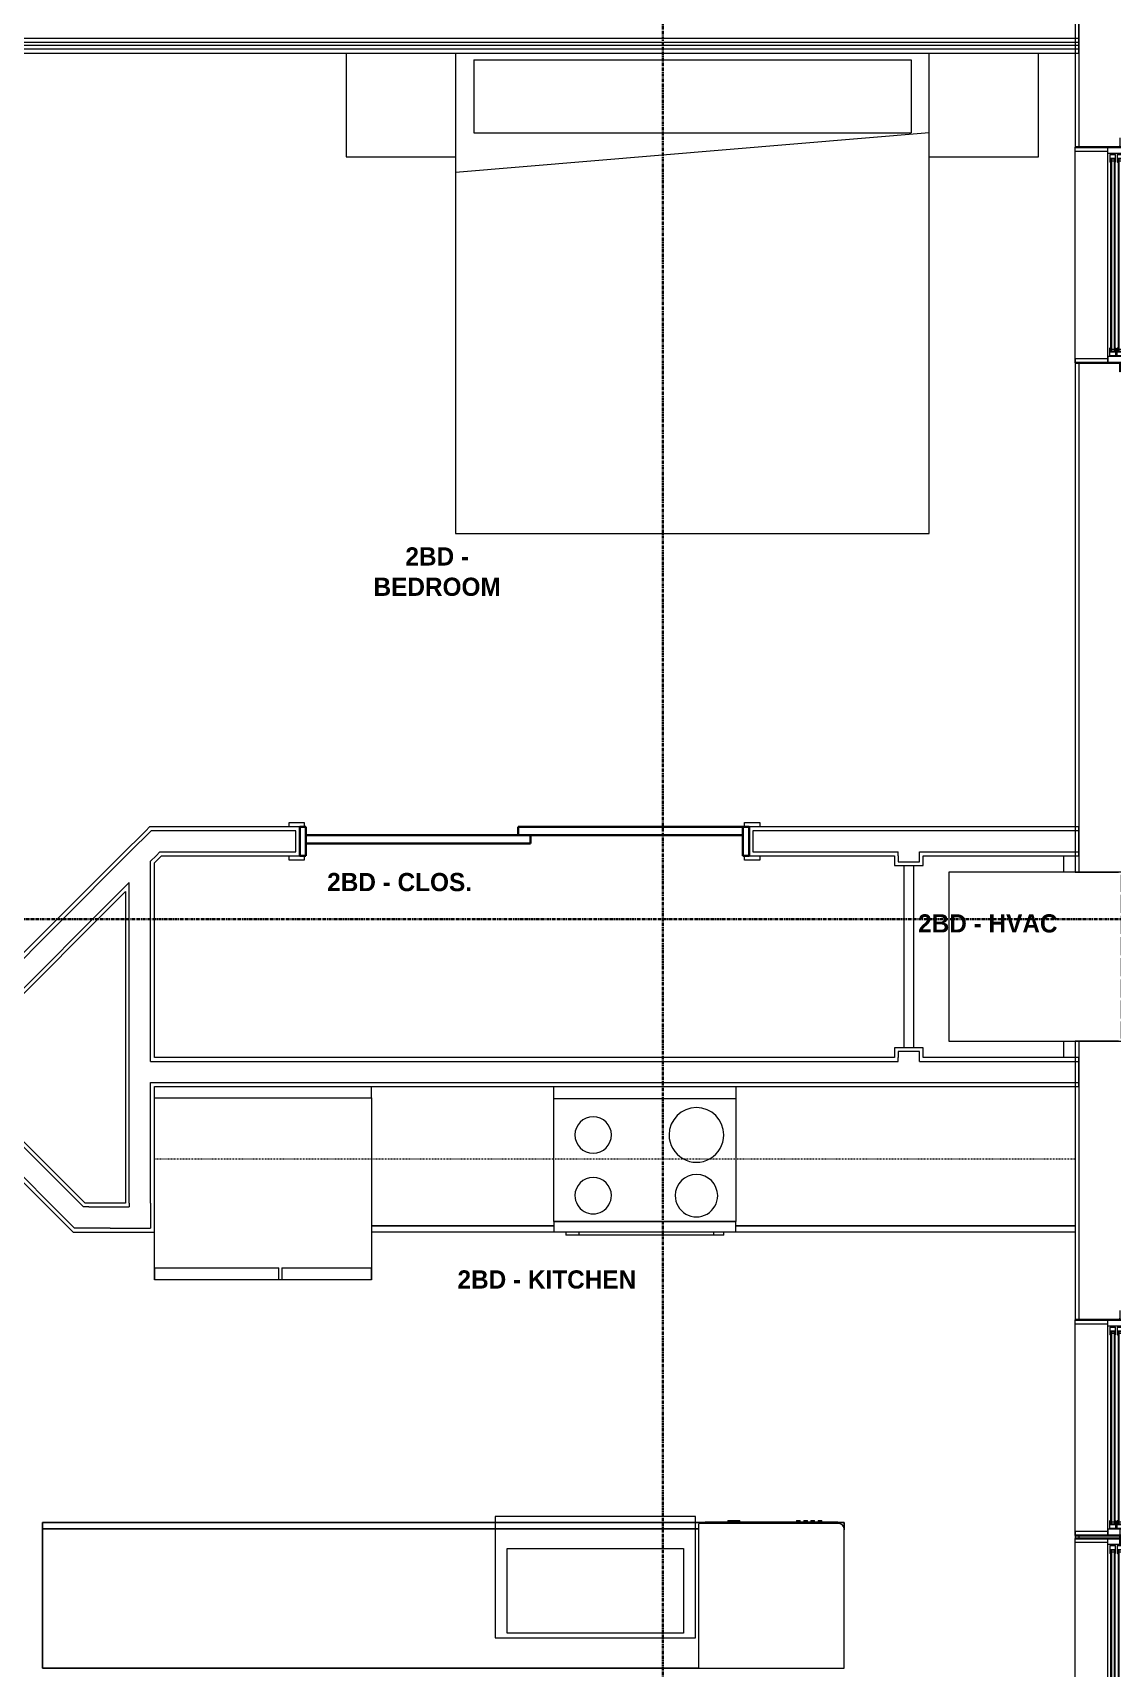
# Model space of a CAD drawing. Header units: inches. Extents: x -4093 to -1777, y 9773 to 12264.
# Drawn here: x -2277.1 to -2099.3, y 11411.7 to 11681.2 of the extents above; entities that cross this region are included whole.
import ezdxf

# ---------------------------------------------------------------- set-up
doc = ezdxf.new("R2010")
doc.units = ezdxf.units.IN
doc.header["$MEASUREMENT"] = 0
doc.linetypes.add('Dash', pattern=[0.25, 0.125, -0.125])
doc.linetypes.add('Grid Line 1_2_', pattern=[0.875, 0.5, -0.125, 0.125, -0.125])
for name, color, linetype, lineweight in [('0-1', 7, 'Continuous', 5), ('0-2', 7, 'Continuous', 9), ('A-AREA-IDEN', 2, 'Continuous', 9), ('A-DETL-GENF', 92, 'Continuous', 18), ('A-DETL-GENF-HDLN', 1, 'Dash', 9), ('A-DOOR-1', 7, 'Continuous', 9), ('A-DOOR-2', 10, 'Continuous', 30), ('A-DOOR-FRAM-1', 10, 'Continuous', 30), ('A-FLOR-2', 192, 'Continuous', 9), ('A-GENM', 5, 'Continuous', 9), ('A-GLAZ', 151, 'Continuous', 18), ('A-GLAZ-1', 151, 'Continuous', 9), ('A-GLAZ-2', 151, 'Continuous', 30), ('A-WALL', 113, 'Continuous', 18), ('A-WALL-1', 7, 'Continuous', 9), ('A-WALL-2', 250, 'Continuous', 18), ('A-WALL-3', 113, 'Continuous', 9), ('I-FURN-1', 7, 'Continuous', 9), ('I-WALL-1', 7, 'Continuous', 9), ('P-SANR-FIXT-1', 7, 'Continuous', 9), ('Q-CASE-1', 7, 'Continuous', 9), ('Q-CASE-HDLN-1', 7, 'Dash', 9), ('Q-SPCQ-1', 7, 'Continuous', 9), ('S-GRID-1', 1, 'Grid Line 1_2_', 30)]:
    doc.layers.add(name, color=color, linetype=linetype, lineweight=lineweight)
doc.styles.add('Century Gothic_B', font='GOTHICB.TTF', dxfattribs={"height": 3})

# ---------------------------------------------------------------- blocks, each defined once
blk = doc.blocks.new('083100 - Access Doors and Panels - Type 1 - ACCESS PANEL - 2-6 X 6-0-3696233-BACKGROUND - 1ST FLOOR')
at = {"layer": 'A-DOOR-1'}
for p, q in [((-15, -0.75), (-15, 0.75)), ((-15, 0.75), (15, 0.75)), ((15, 0.75), (15, -0.75)), ((15, -0.75), (-15, -0.75))]:
    blk.add_line(p, q, dxfattribs=at)
blk = doc.blocks.new('SLIDING - FLUSH - SLIDING - FLUSH - 6-0 x 6-8-4335190-BACKGROUND - 1ST FLOOR')
at = {"layer": 'A-DOOR-1'}
for p, q in [((-38.75, 3.25), (-36.25, 3.25)), ((-38.75, 2.5), (-38.75, 3.25)), ((-36.25, 3.25), (-36.25, 2.5)), ((36.25, 3.25), (38.75, 3.25)), ((36.25, 2.5), (36.25, 3.25)), ((38.75, 3.25), (38.75, 2.5)), ((-36.25, 2.5), (-38.75, 2.5)), ((38.75, 2.5), (36.25, 2.5)), ((-38.75, -2.25), (-36.25, -2.25)), ((-38.75, -3), (-38.75, -2.25)), ((-36.25, -2.25), (-36.25, -3)), ((36.25, -2.25), (38.75, -2.25)), ((36.25, -3), (36.25, -2.25)), ((38.75, -2.25), (38.75, -3)), ((-36.25, -3), (-38.75, -3)), ((38.75, -3), (36.25, -3))]:
    blk.add_line(p, q, dxfattribs=at)
at = {"layer": 'A-DOOR-2'}
for p, q in [((-1, -0.875), (-1, 0.5)), ((-1, 0.5), (36, 0.5)), ((36, 0.5), (36, -0.875)), ((-36, -2.25), (-36, -0.875)), ((-36, -0.875), (1, -0.875)), ((1, -2.25), (-36, -2.25)), ((36, -0.875), (-1, -0.875)), ((1, -0.875), (1, -2.25))]:
    blk.add_line(p, q, dxfattribs=at)
at = {"layer": 'A-DOOR-FRAM-1'}
for p, q in [((-37, -2.25), (-37, 2.5)), ((-37, 2.5), (-36, 2.5)), ((-36, 2.5), (-36, -2.25)), ((36, 2.5), (37, 2.5)), ((36, -2.25), (36, 2.5)), ((37, 2.5), (37, -2.25)), ((-36, -2.25), (-37, -2.25)), ((37, -2.25), (36, -2.25))]:
    blk.add_line(p, q, dxfattribs=at)
blk = doc.blocks.new('Bed-Standard - King 78_ x 80_-V48-BACKGROUND - 1ST FLOOR')
at = {"layer": 'I-FURN-1'}
for p, q in [((-28.31, 37.33), (-28.31, -41.8)), ((-25.31, 36.2), (-25.31, 24.2)), ((-25.31, 36.2), (46.69, 36.2)), ((46.69, 36.2), (46.69, 24.2)), ((49.69, -41.8), (49.69, 37.33)), ((49.69, 24.2), (-28.31, 17.63)), ((-25.31, 24.2), (46.69, 24.2)), ((-28.31, -41.8), (49.69, -41.8))]:
    blk.add_line(p, q, dxfattribs=at)
blk = doc.blocks.new('Table-Night Stand - 18_ x 18_ x 24_-V50-BACKGROUND - 1ST FLOOR')
at = {"layer": 'I-FURN-1'}
for p, q in [((18.15, 0), (18.15, 17.12)), ((0.15, 0), (18.15, 0))]:
    blk.add_line(p, q, dxfattribs=at)
blk = doc.blocks.new('Table-Night Stand - 18_ x 18_ x 24_-V51-BACKGROUND - 1ST FLOOR')
at = {"layer": 'I-FURN-1'}
for p, q in [((0.15, 17.12), (0.15, 0)), ((0.15, 0), (18.15, 0))]:
    blk.add_line(p, q, dxfattribs=at)
blk = doc.blocks.new('SWING - SINGLE - FLUSH - SWING - FLUSH - 2-10 x 6-8 - PRIVACY-V6-BACKGROUND - 1ST FLOOR')
at = {"layer": 'A-DOOR-1'}
for p, q in [((-20, 2.37), (-20, 2.87)), ((-20, 2.87), (-17, 2.87)), ((-17, 2.87), (-17, 2.37)), ((17, 2.37), (17, 2.87)), ((17, 2.87), (20, 2.87)), ((20, 2.87), (20, 2.37)), ((-20, 2.37), (-17, 2.37)), ((-20, -2.88), (-20, 2.37)), ((-17, 2.37), (-20, 2.37)), ((-17, 2.37), (-17, -2.88)), ((17, 2.37), (20, 2.37)), ((17, -2.88), (17, 2.37)), ((20, 2.37), (17, 2.37)), ((20, 2.37), (20, -2.88)), ((-17, -2.88), (-20, -2.88)), ((20, -2.88), (17, -2.88))]:
    blk.add_line(p, q, dxfattribs=at)
blk.add_arc((17, -2.38), 34.07, 180, 266.6343, dxfattribs=at)
at = {"layer": 'A-DOOR-2'}
for p, q in [((15, -2.38), (15, -36.38)), ((17, -2.38), (15, -2.38)), ((17, -2.38), (17, -36.38)), ((17, -36.38), (15, -36.38))]:
    blk.add_line(p, q, dxfattribs=at)
blk = doc.blocks.new('OD_CW_Base Cabinet - OD_CW_Base Cabinet-4331361-BACKGROUND - 1ST FLOOR')
at = {"layer": 'Q-CASE-1'}
for p, q in [((0.74, 0), (56.59, 0)), ((0.74, 0), (56.59, 0)), ((56.59, -1), (0.74, -1)), ((0.74, -1), (56.59, -1)), ((86.59, 0), (116.59, 0)), ((86.59, 0), (116.59, 0)), ((116.59, -1), (86.59, -1)), ((86.59, -1), (116.59, -1)), ((116.59, -22.12), (116.59, -24)), ((116.59, -22.12), (116.59, -24))]:
    blk.add_line(p, q, dxfattribs=at)
blk = doc.blocks.new('OD_CW_Upper Cabinet - OD_CW_Upper Cabinet-4366987-BACKGROUND - 1ST FLOOR')
at = {"layer": 'Q-CASE-HDLN-1'}
for p, q in [((0.74, -24), (0.74, -12)), ((0.74, -12), (152.34, -12)), ((152.34, -12), (152.34, -24)), ((152.34, -24), (0.74, -24))]:
    blk.add_line(p, q, dxfattribs=at)
blk = doc.blocks.new('Refrigerator_-_Side-by-Side_6047 - 36_ X 30_-1372843-BACKGROUND - 1ST FLOOR')
at = {"layer": 'Q-SPCQ-1'}
for p, q in [((-17.88, 15.58), (17.87, 15.58)), ((-17.88, -14.42), (-17.88, 15.58)), ((-17.88, 15.58), (-3.13, 15.58)), ((-17.88, 15.58), (-17.88, 13.58)), ((-3.13, 13.58), (-17.88, 13.58)), ((-3.13, 13.58), (-3.13, 15.58)), ((-2.63, 15.58), (17.87, 15.58)), ((-2.63, 15.58), (-2.63, 13.58)), ((17.87, 13.58), (-2.63, 13.58)), ((17.87, 15.58), (17.87, -14.42)), ((17.87, 13.58), (17.87, 15.58)), ((17.87, -14.42), (-17.88, -14.42))]:
    blk.add_line(p, q, dxfattribs=at)
blk = doc.blocks.new('OD_CW_Base Cabinet - OD_CW_Base Cabinet-4331363-BACKGROUND - 1ST FLOOR')
at = {"layer": 'Q-CASE-1'}
for p, q in [((132.74, 24), (24.74, 24)), ((132.74, 0), (132.74, 24)), ((0.74, 1.2), (0.74, 0)), ((0.74, 0), (132.74, 0))]:
    blk.add_line(p, q, dxfattribs=at)
blk = doc.blocks.new('Dishwasher_15404 - 34_ counter-V84-BACKGROUND - 1ST FLOOR')
at = {"layer": 'Q-SPCQ-1'}
for p, q in [((23.68, 0), (0, 0)), ((0, 0), (0, -24)), ((23.87, -22.93), (23.87, -0.2)), ((24.12, -1.09), (24, -1.09)), ((24.12, -1.09), (24.12, -22.91)), ((24.37, -4.82), (24.12, -4.82)), ((24.37, -4.82), (24.37, -5.81)), ((24.12, -6.79), (24.37, -6.79)), ((24.37, -5.81), (24.37, -6.79)), ((24.37, -16.15), (24.12, -16.15)), ((24.37, -16.15), (24.37, -16.74)), ((24.12, -16.74), (24.37, -16.74)), ((24.37, -17.33), (24.12, -17.33)), ((24.12, -17.92), (24.37, -17.92)), ((24.37, -18.51), (24.12, -18.51)), ((24.37, -17.33), (24.37, -17.92)), ((24.37, -18.51), (24.37, -19.1)), ((24.12, -19.1), (24.37, -19.1)), ((24.37, -19.69), (24.12, -19.69)), ((24.12, -20.28), (24.37, -20.28)), ((24.37, -19.69), (24.37, -20.28)), ((0, -24), (22.8, -24)), ((24.12, -22.91), (24, -22.91))]:
    blk.add_line(p, q, dxfattribs=at)
for centre, radius, start, end in [((23.68, -0.2), 0.197, 360, 90), ((22.8, -22.93), 1.07, 270, 0)]:
    blk.add_arc(centre, radius, start, end, dxfattribs=at)
blk = doc.blocks.new('Range - 24_ x 30_-V85-BACKGROUND - 1ST FLOOR')
at = {"layer": 'Q-SPCQ-1'}
for p, q in [((2, 0.5), (3.61, 0.5)), ((2, 0.5), (2, 0)), ((3.61, 0.5), (25.87, 0.5)), ((3.61, 0.5), (3.61, 0)), ((25.87, 0), (25.87, 0.5)), ((25.87, 0.5), (28, 0.5)), ((28, 0), (28, 0.5)), ((0, 0), (30, 0)), ((0, 0), (0, -1.75)), ((0, -1.75), (30, -1.75)), ((0, -22), (0, -1.75)), ((30, -1.75), (0, -1.75)), ((30, -1.75), (30, 0)), ((30, -1.75), (30, -22)), ((0, -24), (0, -22)), ((30, -22), (0, -22)), ((30, -22), (30, -24))]:
    blk.add_line(p, q, dxfattribs=at)
for centre, radius, start, end in [((6.5, -6), 3.5, 360, 180), ((23.5, -6), 3, 360, 180), ((6.5, -6), 3.5, 180, 360), ((23.5, -6), 3, 180, 360), ((6.5, -16), 4.5, 360, 180), ((23.5, -16), 3, 0, 180), ((6.5, -16), 4.5, 180, 360), ((23.5, -16), 3, 180, 360)]:
    blk.add_arc(centre, radius, start, end, dxfattribs=at)
blk = doc.blocks.new('Stainless Steel Farmhous Kitchen Sink - Stainless Steel Farmhous Kitchen Sink-4315883-BACKGROUND - 1ST FLOOR')
at = {"layer": 'P-SANR-FIXT-1'}
for p, q in [((-33, 22.2), (-33, 2.25)), ((0, 22.2), (-33, 22.2)), ((0, 2.25), (0, 22.2)), ((-31, 3), (-31, 16.96)), ((-31, 16.96), (-2, 16.96)), ((-2, 16.96), (-2, 3)), ((-2, 3), (-31, 3)), ((-33, 2.25), (0, 2.25))]:
    blk.add_line(p, q, dxfattribs=at)
blk = doc.blocks.new('CTR - 1st Phase - Unit Layouts_rvt-1-BACKGROUND - 1ST FLOOR')
at = {"layer": 'A-WALL-1'}
for p, q in [((-2257.86, 11550.36), (-2258.48, 11549.74)), ((-2233.13, 11550.36), (-2257.86, 11550.36)), ((-2233.13, 11545.61), (-2233.13, 11550.36)), ((-2104.82, 11550.36), (-2159.13, 11550.36)), ((-2159.13, 11550.36), (-2159.13, 11545.61)), ((-2104.82, 11545.61), (-2104.82, 11550.36)), ((-2258.48, 11549.74), (-2262.61, 11545.61)), ((-2262.61, 11545.61), (-2294.17, 11514.06)), ((-2257.05, 11544.45), (-2255.89, 11545.61)), ((-2255.89, 11545.61), (-2233.13, 11545.61)), ((-2159.13, 11545.61), (-2135.2, 11545.61)), ((-2135.2, 11545.61), (-2135.2, 11543.99)), ((-2130.45, 11545.61), (-2104.82, 11545.61)), ((-2130.45, 11543.99), (-2130.45, 11545.61)), ((-2257.05, 11512.36), (-2257.05, 11544.45)), ((-2135.2, 11543.99), (-2130.45, 11543.99)), ((-2290.81, 11510.7), (-2261.8, 11539.7)), ((-2261.8, 11539.7), (-2261.8, 11512.36)), ((-2261.8, 11512.36), (-2261.8, 11488.36)), ((-2135.2, 11512.36), (-2257.05, 11512.36)), ((-2135.2, 11513.99), (-2135.2, 11512.36)), ((-2130.45, 11513.99), (-2135.2, 11513.99)), ((-2130.45, 11512.36), (-2130.45, 11513.99)), ((-2104.82, 11512.36), (-2130.45, 11512.36)), ((-2104.82, 11507.61), (-2104.82, 11512.36)), ((-2268.47, 11488.36), (-2290.81, 11510.7)), ((-2294.17, 11507.34), (-2270.44, 11483.61)), ((-2257.05, 11507.61), (-2104.82, 11507.61)), ((-2257.05, 11505.74), (-2257.05, 11507.61)), ((-2261.8, 11488.36), (-2268.47, 11488.36)), ((-2270.44, 11483.61), (-2269.56, 11483.61)), ((-2269.56, 11483.61), (-2263.72, 11483.61)), ((-2263.72, 11483.61), (-2257.05, 11483.61))]:
    blk.add_line(p, q, dxfattribs=at)
at = {"layer": 'A-WALL-2'}
for p, q in [((-2261.1, 11546.24), (-2257.6, 11549.74)), ((-2233.75, 11549.74), (-2257.6, 11549.74)), ((-2233.75, 11547.99), (-2233.75, 11549.74)), ((-2233.75, 11546.24), (-2233.75, 11547.99)), ((-2158.5, 11549.74), (-2158.5, 11547.99)), ((-2104.82, 11549.74), (-2158.5, 11549.74)), ((-2158.5, 11547.99), (-2158.5, 11546.24)), ((-2294.17, 11513.17), (-2261.73, 11545.61)), ((-2261.73, 11545.61), (-2261.1, 11546.24)), ((-2257.68, 11544.71), (-2256.78, 11545.61)), ((-2257.68, 11543.83), (-2257.68, 11544.71)), ((-2256.78, 11545.61), (-2256.15, 11546.24)), ((-2256.15, 11546.24), (-2233.75, 11546.24)), ((-2158.5, 11546.24), (-2134.57, 11546.24)), ((-2134.57, 11545.61), (-2134.57, 11546.24)), ((-2134.57, 11545.61), (-2134.57, 11544.61)), ((-2134.57, 11544.61), (-2132.82, 11544.61)), ((-2132.82, 11544.61), (-2131.07, 11544.61)), ((-2131.07, 11546.24), (-2104.82, 11546.24)), ((-2131.07, 11545.61), (-2131.07, 11546.24)), ((-2131.07, 11544.61), (-2131.07, 11545.61)), ((-2257.68, 11512.36), (-2257.68, 11543.83)), ((-2291.69, 11510.7), (-2261.18, 11541.21)), ((-2261.18, 11540.33), (-2261.18, 11541.21)), ((-2261.18, 11512.36), (-2261.18, 11540.33)), ((-2261.18, 11511.74), (-2261.18, 11512.36)), ((-2257.68, 11511.74), (-2257.68, 11512.36)), ((-2134.57, 11513.36), (-2134.57, 11512.36)), ((-2132.82, 11513.36), (-2134.57, 11513.36)), ((-2134.57, 11511.74), (-2134.57, 11512.36)), ((-2131.07, 11513.36), (-2132.82, 11513.36)), ((-2131.07, 11512.36), (-2131.07, 11513.36)), ((-2131.07, 11511.74), (-2131.07, 11512.36)), ((-2268.73, 11487.74), (-2291.25, 11510.26)), ((-2261.18, 11488.36), (-2261.18, 11511.74)), ((-2257.68, 11511.74), (-2257.05, 11511.74)), ((-2257.05, 11511.74), (-2134.57, 11511.74)), ((-2131.07, 11511.74), (-2104.82, 11511.74)), ((-2270.18, 11484.24), (-2293.72, 11507.78)), ((-2257.68, 11508.24), (-2257.05, 11508.24)), ((-2257.68, 11488.36), (-2257.68, 11508.24)), ((-2257.05, 11508.24), (-2104.82, 11508.24)), ((-2261.18, 11488.36), (-2261.18, 11487.74)), ((-2257.68, 11488.36), (-2257.68, 11487.74)), ((-2267.85, 11487.74), (-2268.73, 11487.74)), ((-2267.85, 11487.74), (-2261.18, 11487.74)), ((-2257.68, 11487.74), (-2257.68, 11484.24)), ((-2265.23, 11484.24), (-2270.18, 11484.24)), ((-2264.35, 11484.24), (-2265.23, 11484.24)), ((-2264.35, 11484.24), (-2257.68, 11484.24))]:
    blk.add_line(p, q, dxfattribs=at)
at = {"layer": 'Q-CASE-1'}
for p, q in [((-2275.45, 11434.74), (-2275.45, 11435.74)), ((-2275.45, 11435.74), (-2143.45, 11435.74)), ((-2275.45, 11411.74), (-2275.45, 11434.74)), ((-2275.45, 11434.74), (-2167.45, 11434.74)), ((-2167.45, 11434.74), (-2275.45, 11434.74)), ((-2143.47, 11434.74), (-2143.45, 11434.74)), ((-2143.45, 11434.74), (-2143.47, 11434.74)), ((-2143.45, 11435.74), (-2143.45, 11434.74)), ((-2143.45, 11434.74), (-2143.45, 11434.54)), ((-2167.45, 11411.74), (-2275.45, 11411.74))]:
    blk.add_line(p, q, dxfattribs=at)
at = {"layer": '0-2'}
for name, p in [('Table-Night Stand - 18_ x 18_ x 24_-V51-BACKGROUND - 1ST FLOOR', (-2225.6, 11660.74)), ('Bed-Standard - King 78_ x 80_-V48-BACKGROUND - 1ST FLOOR', (-2179.14, 11640.53)), ('Table-Night Stand - 18_ x 18_ x 24_-V50-BACKGROUND - 1ST FLOOR', (-2129.6, 11660.74)), ('Stainless Steel Farmhous Kitchen Sink - Stainless Steel Farmhous Kitchen Sink-4315883-BACKGROUND - 1ST FLOOR', (-2167.95, 11414.52))]:
    blk.add_blockref(name, p, dxfattribs=at)
for name, p, rotation in [('SWING - SINGLE - FLUSH - SWING - FLUSH - 2-10 x 6-8 - PRIVACY-V6-BACKGROUND - 1ST FLOOR', (-2311.9, 11528.43), 134.9999999999262), ('SLIDING - FLUSH - SLIDING - FLUSH - 6-0 x 6-8-4335190-BACKGROUND - 1ST FLOOR', (-2196.13, 11548.11), 180), ('083100 - Access Doors and Panels - Type 1 - ACCESS PANEL - 2-6 X 6-0-3696233-BACKGROUND - 1ST FLOOR', (-2132.82, 11528.99), 269.9999999999502), ('OD_CW_Upper Cabinet - OD_CW_Upper Cabinet-4366987-BACKGROUND - 1ST FLOOR', (-2104.71, 11483.61), 180), ('OD_CW_Base Cabinet - OD_CW_Base Cabinet-4331361-BACKGROUND - 1ST FLOOR', (-2104.71, 11483.61), 180), ('Range - 24_ x 30_-V85-BACKGROUND - 1ST FLOOR', (-2161.3, 11483.61), 180), ('Refrigerator_-_Side-by-Side_6047 - 36_ X 30_-1372843-BACKGROUND - 1ST FLOOR', (-2239.18, 11491.32), 180), ('OD_CW_Base Cabinet - OD_CW_Base Cabinet-4331363-BACKGROUND - 1ST FLOOR', (-2142.71, 11435.74), 180), ('Dishwasher_15404 - 34_ counter-V84-BACKGROUND - 1ST FLOOR', (-2167.45, 11411.74), 90.00000000000064)]:
    blk.add_blockref(name, p, dxfattribs=dict(at, rotation=rotation))
blk = doc.blocks.new('CTR - 1st Phase - Common Walls_rvt-1-BACKGROUND - 1ST FLOOR')
at = {"layer": 'A-WALL-2'}
for p, q in [((-2104.82, 11679.61), (-2436.85, 11679.61)), ((-2104.82, 11680.24), (-2436.22, 11680.24)), ((-2104.82, 11678.49), (-2437.97, 11678.49)), ((-2104.82, 11679.11), (-2437.35, 11679.11))]:
    blk.add_line(p, q, dxfattribs=at)
at = {"layer": 'I-WALL-1'}
for p, q in [((-2104.82, 11677.86), (-2104.82, 11686.99)), ((-2438.6, 11677.86), (-2104.82, 11677.86))]:
    blk.add_line(p, q, dxfattribs=at)
blk = doc.blocks.new('CTR - 1st Phase - Structure_rvt-1-BACKGROUND - 1ST FLOOR')
at = {"layer": 'S-GRID-1'}
for p, q in [((-2173.32, 9772.61), (-2173.32, 12247.5)), ((-1777.25, 11535.19), (-4076.95, 11535.19))]:
    blk.add_line(p, q, dxfattribs=at)
blk = doc.blocks.new('Window-Double_Hung-Marvin-Essential - 1-WIDE _TEMP LOWER_ ESDH3066-3454273-BACKGROUND - 1ST FLOOR')
at = {"layer": 'A-DETL-GENF'}
for p, q in [((-16.72, -0.94), (-17.75, -0.94)), ((-17.75, -4.03), (-17.75, -0.94)), ((-16.72, -3.52), (-16.72, -0.94)), ((-16.56, -1.28), (-15.34, -1.28)), ((-16.56, -1.28), (-16.56, -2.22)), ((-15.34, -2.22), (-16.56, -2.22)), ((-16.56, -2.5), (-15.34, -2.5)), ((-16.56, -2.5), (-16.56, -3.44)), ((-15.28, -1.4), (-15.94, -1.4)), ((-15.94, -1.4), (-15.94, -2.12)), ((-15.94, -2.12), (-15.28, -2.12)), ((-15.28, -2.62), (-15.94, -2.62)), ((-15.94, -2.62), (-15.94, -3.34)), ((15.84, -1.41), (-15.84, -1.41)), ((-15.84, -1.41), (-15.84, -2.1)), ((15.84, -1.54), (-15.84, -1.54)), ((15.84, -1.98), (-15.84, -1.98)), ((15.84, -2.1), (-15.84, -2.1)), ((15.84, -2.63), (-15.84, -2.63)), ((-15.84, -2.63), (-15.84, -3.32)), ((-15.54, -1.54), (-15.54, -1.98)), ((-15.34, -1.28), (-15.28, -1.34)), ((-15.34, -2.22), (-15.28, -2.16)), ((-15.34, -2.5), (-15.28, -2.56)), ((-15.28, -1.34), (-15.28, -1.4)), ((-15.28, -2.12), (-15.28, -2.16)), ((-15.28, -2.56), (-15.28, -2.62)), ((15.34, -1.28), (15.28, -1.34)), ((15.28, -1.34), (15.28, -1.4)), ((15.28, -1.4), (15.94, -1.4)), ((15.28, -2.12), (15.28, -2.16)), ((15.94, -2.12), (15.28, -2.12)), ((15.34, -2.22), (15.28, -2.16)), ((15.34, -2.5), (15.28, -2.56)), ((15.28, -2.56), (15.28, -2.62)), ((15.28, -2.62), (15.94, -2.62)), ((16.56, -1.28), (15.34, -1.28)), ((15.34, -2.22), (16.56, -2.22)), ((16.56, -2.5), (15.34, -2.5)), ((15.54, -1.54), (15.54, -1.98)), ((15.84, -1.41), (15.84, -2.1)), ((15.84, -2.63), (15.84, -3.32)), ((15.94, -1.4), (15.94, -2.12)), ((15.94, -2.62), (15.94, -3.34)), ((16.56, -1.28), (16.56, -2.22)), ((16.56, -2.5), (16.56, -3.44)), ((16.72, -3.52), (16.72, -0.94)), ((16.72, -0.94), (17.75, -0.94)), ((17.75, -4.03), (17.75, -0.94)), ((-19.25, -2.98), (-19.25, -2.94)), ((-19.25, -2.94), (-17.9, -2.94)), ((-17.75, -2.98), (-19.25, -2.98)), ((-17.9, -2.94), (-17.9, -2.83)), ((-17.9, -2.83), (-17.75, -2.83)), ((-17.75, -4.03), (-17.16, -4.03)), ((-17.08, -3.62), (-17.16, -4.03)), ((-17.08, -3.62), (-16.19, -3.62)), ((-16.85, -4), (-16.85, -3.62)), ((-16.3, -4), (-16.85, -4)), ((-16.38, -3.52), (-16.72, -3.52)), ((-15.34, -3.44), (-16.56, -3.44)), ((-16.38, -3.62), (-16.38, -3.52)), ((-16.18, -3.76), (-16.3, -3.76)), ((-16.3, -3.76), (-16.3, -4)), ((-16.19, -3.62), (-16.19, -3.72)), ((-16.19, -3.72), (-16.1, -3.72)), ((-16.18, -3.97), (-16.18, -3.76)), ((-16.18, -3.97), (-16.1, -3.97)), ((-16.1, -3.72), (-16.1, -3.97)), ((-15.94, -3.34), (-15.28, -3.34)), ((15.84, -2.76), (-15.84, -2.76)), ((15.84, -3.2), (-15.84, -3.2)), ((15.84, -3.32), (-15.84, -3.32)), ((-15.54, -2.76), (-15.54, -3.2)), ((-15.34, -3.44), (-15.28, -3.38)), ((-15.28, -3.34), (-15.28, -3.38)), ((15.28, -3.34), (15.28, -3.38)), ((15.94, -3.34), (15.28, -3.34)), ((15.34, -3.44), (15.28, -3.38)), ((15.34, -3.44), (16.56, -3.44)), ((15.54, -2.76), (15.54, -3.2)), ((16.19, -3.72), (16.1, -3.72)), ((16.1, -3.72), (16.1, -3.97)), ((16.18, -3.97), (16.1, -3.97)), ((16.18, -3.97), (16.18, -3.76)), ((16.18, -3.76), (16.3, -3.76)), ((17.08, -3.62), (16.19, -3.62)), ((16.19, -3.62), (16.19, -3.72)), ((16.3, -3.76), (16.3, -4)), ((16.3, -4), (16.85, -4)), ((16.38, -3.62), (16.38, -3.52)), ((16.38, -3.52), (16.72, -3.52)), ((16.85, -4), (16.85, -3.62)), ((17.08, -3.62), (17.16, -4.03)), ((17.75, -4.03), (17.16, -4.03)), ((17.9, -2.83), (17.75, -2.83)), ((17.75, -2.98), (19.25, -2.98)), ((17.9, -2.94), (17.9, -2.83)), ((19.25, -2.94), (17.9, -2.94)), ((19.25, -2.98), (19.25, -2.94))]:
    blk.add_line(p, q, dxfattribs=at)
at = {"layer": 'A-DETL-GENF-HDLN'}
blk.add_line((16.1, -3.97), (-16.5, -3.97), dxfattribs=at)
at = {"layer": 'A-GLAZ'}
for p, q in [((-17.13, 4.44), (-17.75, 4.44)), ((-17.13, -0.91), (-17.13, 4.44)), ((17.12, 4.44), (17.75, 4.44)), ((17.12, 4.44), (17.12, -0.91))]:
    blk.add_line(p, q, dxfattribs=at)
at = {"layer": 'A-GLAZ-1'}
for p, q in [((-17.75, 4.44), (17.75, 4.44)), ((-17.75, -0.94), (17.75, -0.94)), ((17.75, -4.03), (-17.75, -4.03))]:
    blk.add_line(p, q, dxfattribs=at)
at = {"layer": 'A-GLAZ-2'}
for p, q in [((-17.75, -0.91), (-17.75, 4.44)), ((17.75, 4.44), (17.75, -0.91)), ((-17.75, -4.03), (-17.75, -0.94)), ((17.75, -0.94), (17.75, -4.03))]:
    blk.add_line(p, q, dxfattribs=at)
blk = doc.blocks.new('Window-Double_Hung-Marvin-Essential - 2-WIDE _TEMP ALL LOW_ ESDH3066-3454284-BACKGROUND - 1ST FLOOR')
at = {"layer": 'A-DETL-GENF'}
for p, q in [((-16.72, -0.94), (-17.75, -0.94)), ((-17.75, -4.03), (-17.75, -0.94)), ((-16.72, -3.52), (-16.72, -0.94)), ((-16.56, -1.28), (-15.34, -1.28)), ((-16.56, -1.28), (-16.56, -2.22)), ((-15.34, -2.22), (-16.56, -2.22)), ((-16.56, -2.5), (-15.34, -2.5)), ((-16.56, -2.5), (-16.56, -3.44)), ((-15.28, -1.4), (-15.94, -1.4)), ((-15.94, -1.4), (-15.94, -2.12)), ((-15.94, -2.12), (-15.28, -2.12)), ((-15.28, -2.62), (-15.94, -2.62)), ((-15.94, -2.62), (-15.94, -3.34)), ((15.84, -1.41), (-15.84, -1.41)), ((-15.84, -1.41), (-15.84, -2.1)), ((15.84, -1.54), (-15.84, -1.54)), ((15.84, -1.98), (-15.84, -1.98)), ((15.84, -2.1), (-15.84, -2.1)), ((15.84, -2.63), (-15.84, -2.63)), ((-15.84, -2.63), (-15.84, -3.32)), ((-15.54, -1.54), (-15.54, -1.98)), ((-15.34, -1.28), (-15.28, -1.34)), ((-15.34, -2.22), (-15.28, -2.16)), ((-15.34, -2.5), (-15.28, -2.56)), ((-15.28, -1.34), (-15.28, -1.4)), ((-15.28, -2.12), (-15.28, -2.16)), ((-15.28, -2.56), (-15.28, -2.62)), ((15.34, -1.28), (15.28, -1.34)), ((15.28, -1.34), (15.28, -1.4)), ((15.28, -1.4), (15.94, -1.4)), ((15.28, -2.12), (15.28, -2.16)), ((15.94, -2.12), (15.28, -2.12)), ((15.34, -2.22), (15.28, -2.16)), ((15.34, -2.5), (15.28, -2.56)), ((15.28, -2.56), (15.28, -2.62)), ((15.28, -2.62), (15.94, -2.62)), ((16.56, -1.28), (15.34, -1.28)), ((15.34, -2.22), (16.56, -2.22)), ((16.56, -2.5), (15.34, -2.5)), ((15.54, -1.54), (15.54, -1.98)), ((15.84, -1.41), (15.84, -2.1)), ((15.84, -2.63), (15.84, -3.32)), ((15.94, -1.4), (15.94, -2.12)), ((15.94, -2.62), (15.94, -3.34)), ((16.56, -1.28), (16.56, -2.22)), ((16.56, -2.5), (16.56, -3.44)), ((16.72, -3.52), (16.72, -0.94)), ((16.72, -0.94), (17.75, -0.94)), ((17.75, -4.03), (17.75, -0.94)), ((-19.25, -2.98), (-19.25, -2.94)), ((-19.25, -2.94), (-17.9, -2.94)), ((-17.75, -2.98), (-19.25, -2.98)), ((-17.9, -2.94), (-17.9, -2.83)), ((-17.9, -2.83), (-17.75, -2.83)), ((-17.75, -4.03), (-17.16, -4.03)), ((-17.08, -3.62), (-17.16, -4.03)), ((-17.08, -3.62), (-16.19, -3.62)), ((-16.85, -4), (-16.85, -3.62)), ((-16.3, -4), (-16.85, -4)), ((-16.38, -3.52), (-16.72, -3.52)), ((-15.34, -3.44), (-16.56, -3.44)), ((-16.38, -3.62), (-16.38, -3.52)), ((-16.18, -3.76), (-16.3, -3.76)), ((-16.3, -3.76), (-16.3, -4)), ((-16.19, -3.62), (-16.19, -3.72)), ((-16.19, -3.72), (-16.1, -3.72)), ((-16.18, -3.97), (-16.18, -3.76)), ((-16.18, -3.97), (-16.1, -3.97)), ((-16.1, -3.72), (-16.1, -3.97)), ((-15.94, -3.34), (-15.28, -3.34)), ((15.84, -2.76), (-15.84, -2.76)), ((15.84, -3.2), (-15.84, -3.2)), ((15.84, -3.32), (-15.84, -3.32)), ((-15.54, -2.76), (-15.54, -3.2)), ((-15.34, -3.44), (-15.28, -3.38)), ((-15.28, -3.34), (-15.28, -3.38)), ((15.28, -3.34), (15.28, -3.38)), ((15.94, -3.34), (15.28, -3.34)), ((15.34, -3.44), (15.28, -3.38)), ((15.34, -3.44), (16.56, -3.44)), ((15.54, -2.76), (15.54, -3.2)), ((16.19, -3.72), (16.1, -3.72)), ((16.1, -3.72), (16.1, -3.97)), ((16.18, -3.97), (16.1, -3.97)), ((16.18, -3.97), (16.18, -3.76)), ((16.18, -3.76), (16.3, -3.76)), ((17.08, -3.62), (16.19, -3.62)), ((16.19, -3.62), (16.19, -3.72)), ((16.3, -3.76), (16.3, -4)), ((16.3, -4), (16.85, -4)), ((16.38, -3.62), (16.38, -3.52)), ((16.38, -3.52), (16.72, -3.52)), ((16.85, -4), (16.85, -3.62)), ((17.08, -3.62), (17.16, -4.03)), ((17.75, -4.03), (17.16, -4.03)), ((17.9, -2.83), (17.75, -2.83)), ((17.75, -2.98), (19.25, -2.98)), ((17.9, -2.94), (17.9, -2.83)), ((19.25, -2.94), (17.9, -2.94)), ((19.25, -2.98), (19.25, -2.94))]:
    blk.add_line(p, q, dxfattribs=at)
at = {"layer": 'A-DETL-GENF-HDLN'}
blk.add_line((16.1, -3.97), (-16.5, -3.97), dxfattribs=at)
at = {"layer": 'A-GLAZ'}
for p, q in [((-17.13, 4.44), (-17.75, 4.44)), ((-17.13, -0.91), (-17.13, 4.44)), ((17.12, 4.44), (17.75, 4.44)), ((17.12, 4.44), (17.12, -0.91))]:
    blk.add_line(p, q, dxfattribs=at)
at = {"layer": 'A-GLAZ-1'}
for p, q in [((-17.75, 4.44), (17.75, 4.44)), ((-17.75, -0.94), (17.75, -0.94)), ((17.75, -4.03), (-17.75, -4.03))]:
    blk.add_line(p, q, dxfattribs=at)
at = {"layer": 'A-GLAZ-2'}
for p, q in [((-17.75, -0.91), (-17.75, 4.44)), ((17.75, 4.44), (17.75, -0.91)), ((-17.75, -4.03), (-17.75, -0.94)), ((17.75, -0.94), (17.75, -4.03))]:
    blk.add_line(p, q, dxfattribs=at)
blk = doc.blocks.new('V-Series_EWC4_SPVU_RFA_2015 - 1ST FLOOR-2484708-BACKGROUND - 1ST FLOOR')
at = {"layer": 'A-GENM'}
for p, q in [((-3126.69, 12090.69), (-3127.25, 12090.69)), ((-3127.25, 12090.69), (-3127.25, 12089.69)), ((-3127.25, 12089.69), (-3126.69, 12089.69)), ((-3098.81, 12090.69), (-3126.69, 12090.69)), ((-3126.69, 12090.69), (-3126.69, 12089.69)), ((-3126.69, 12089.69), (-3126.69, 12090.69)), ((-3126.69, 12089.69), (-3098.81, 12089.69)), ((-3126.69, 12089.69), (-3126.69, 12060.25)), ((-3126.25, 12089.69), (-3126.69, 12089.69)), ((-3126.25, 12088.69), (-3126.25, 12089.69)), ((-3122.95, 12089.69), (-3123.45, 12089.69)), ((-3123.45, 12089.69), (-3123.45, 12088.69)), ((-3122.95, 12088.69), (-3122.95, 12089.69)), ((-3119.47, 12089.69), (-3119.97, 12089.69)), ((-3119.97, 12089.69), (-3119.97, 12088.69)), ((-3119.47, 12088.69), (-3119.47, 12089.69)), ((-3115.98, 12089.69), (-3116.48, 12089.69)), ((-3116.48, 12089.69), (-3116.48, 12088.69)), ((-3115.98, 12088.69), (-3115.98, 12089.69)), ((-3112.5, 12089.69), (-3113, 12089.69)), ((-3113, 12089.69), (-3113, 12088.69)), ((-3112.5, 12088.69), (-3112.5, 12089.69)), ((-3109.01, 12089.69), (-3109.51, 12089.69)), ((-3109.51, 12089.69), (-3109.51, 12088.69)), ((-3109.01, 12088.69), (-3109.01, 12089.69)), ((-3105.53, 12089.69), (-3106.03, 12089.69)), ((-3106.03, 12089.69), (-3106.03, 12088.69)), ((-3105.53, 12088.69), (-3105.53, 12089.69)), ((-3102.05, 12089.69), (-3102.55, 12089.69)), ((-3102.55, 12089.69), (-3102.55, 12088.69)), ((-3102.05, 12088.69), (-3102.05, 12089.69)), ((-3098.81, 12089.69), (-3099.25, 12089.69)), ((-3099.25, 12089.69), (-3099.25, 12088.69)), ((-3098.81, 12089.69), (-3098.81, 12090.69)), ((-3098.25, 12090.69), (-3098.81, 12090.69)), ((-3098.81, 12090.69), (-3098.81, 12089.69)), ((-3098.81, 12089.69), (-3098.25, 12089.69)), ((-3098.81, 12060.25), (-3098.81, 12089.69)), ((-3098.25, 12089.69), (-3098.25, 12090.69)), ((-3123.45, 12088.69), (-3126.25, 12088.69)), ((-3119.97, 12088.69), (-3122.95, 12088.69)), ((-3116.48, 12088.69), (-3119.47, 12088.69)), ((-3113, 12088.69), (-3115.98, 12088.69)), ((-3109.51, 12088.69), (-3112.5, 12088.69)), ((-3106.03, 12088.69), (-3109.01, 12088.69)), ((-3102.55, 12088.69), (-3105.53, 12088.69)), ((-3099.25, 12088.69), (-3102.05, 12088.69)), ((-3126.69, 12060.25), (-3098.81, 12060.25))]:
    blk.add_line(p, q, dxfattribs=at)

msp = doc.modelspace()

# ---------------------------------------------------------------- linework, layer by layer
at = {"layer": 'A-FLOR-2'}
for p, q in [((-2107.32, 11542.93), (-2107.32, 11545.61)), ((-2107.32, 11512.36), (-2107.32, 11515.05))]:
    msp.add_line(p, q, dxfattribs=at)
at = {"layer": 'A-WALL'}
for p, q in [((-2104.82, 11704.84), (-2104.82, 11662.34)), ((-2104.82, 11626.84), (-2104.82, 11542.93)), ((-2104.82, 11515.05), (-2104.82, 11469.14)), ((-2104.82, 11433.64), (-2104.82, 11433.14))]:
    msp.add_line(p, q, dxfattribs=at)
at = {"layer": 'A-WALL-3'}
for p, q in [((-2105.45, 11704.84), (-2105.45, 11662.34)), ((-2100.1, 11662.34), (-2100.07, 11662.34)), ((-2105.45, 11626.84), (-2105.45, 11542.93)), ((-2100.07, 11626.84), (-2100.1, 11626.84)), ((-2105.45, 11542.93), (-2098.32, 11542.93)), ((-2098.32, 11515.05), (-2105.45, 11515.05)), ((-2105.45, 11515.05), (-2105.45, 11469.14)), ((-2100.1, 11469.14), (-2100.07, 11469.14)), ((-2105.45, 11433.64), (-2105.45, 11433.14)), ((-2100.07, 11433.64), (-2100.1, 11433.64)), ((-2100.1, 11433.14), (-2100.07, 11433.14))]:
    msp.add_line(p, q, dxfattribs=at)

# ---------------------------------------------------------------- block references
at = {"layer": '0-1'}
for name in ['CTR - 1st Phase - Structure_rvt-1-BACKGROUND - 1ST FLOOR', 'CTR - 1st Phase - Common Walls_rvt-1-BACKGROUND - 1ST FLOOR', 'CTR - 1st Phase - Unit Layouts_rvt-1-BACKGROUND - 1ST FLOOR']:
    msp.add_blockref(name, (0, 0), dxfattribs=at)
at = {"layer": 'A-GENM', "rotation": 269.9999999999999}
msp.add_blockref('V-Series_EWC4_SPVU_RFA_2015 - 1ST FLOOR-2484708-BACKGROUND - 1ST FLOOR', (-14186.51, 8416.24), dxfattribs=at)
at = {"layer": 'A-GLAZ-1', "rotation": 89.99999999999882}
for name, p in [('Window-Double_Hung-Marvin-Essential - 1-WIDE _TEMP LOWER_ ESDH3066-3454273-BACKGROUND - 1ST FLOOR', (-2101.01, 11644.59)), ('Window-Double_Hung-Marvin-Essential - 2-WIDE _TEMP ALL LOW_ ESDH3066-3454284-BACKGROUND - 1ST FLOOR', (-2101.01, 11451.39)), ('Window-Double_Hung-Marvin-Essential - 2-WIDE _TEMP ALL LOW_ ESDH3066-3454284-BACKGROUND - 1ST FLOOR', (-2101.01, 11415.39))]:
    msp.add_blockref(name, p, dxfattribs=at)

# ---------------------------------------------------------------- texts
at = {"layer": 'A-AREA-IDEN', "char_height": 3, "attachment_point": 1, "style": 'Century Gothic_B'}
for s, insert, width in [('2BD -', (-2215.72, 11596.43), 13.13), ('BEDROOM', (-2220.97, 11591.43), 25.755), ('2BD - CLOS.', (-2228.6, 11542.78), 29.29), ('2BD - HVAC', (-2131.29, 11535.97), 29.593), ('2BD - KITCHEN', (-2207.14, 11477.3), 35.451)]:
    msp.add_mtext(s, dxfattribs=dict(at, insert=insert, width=width))

doc.saveas('drawing.dxf')
